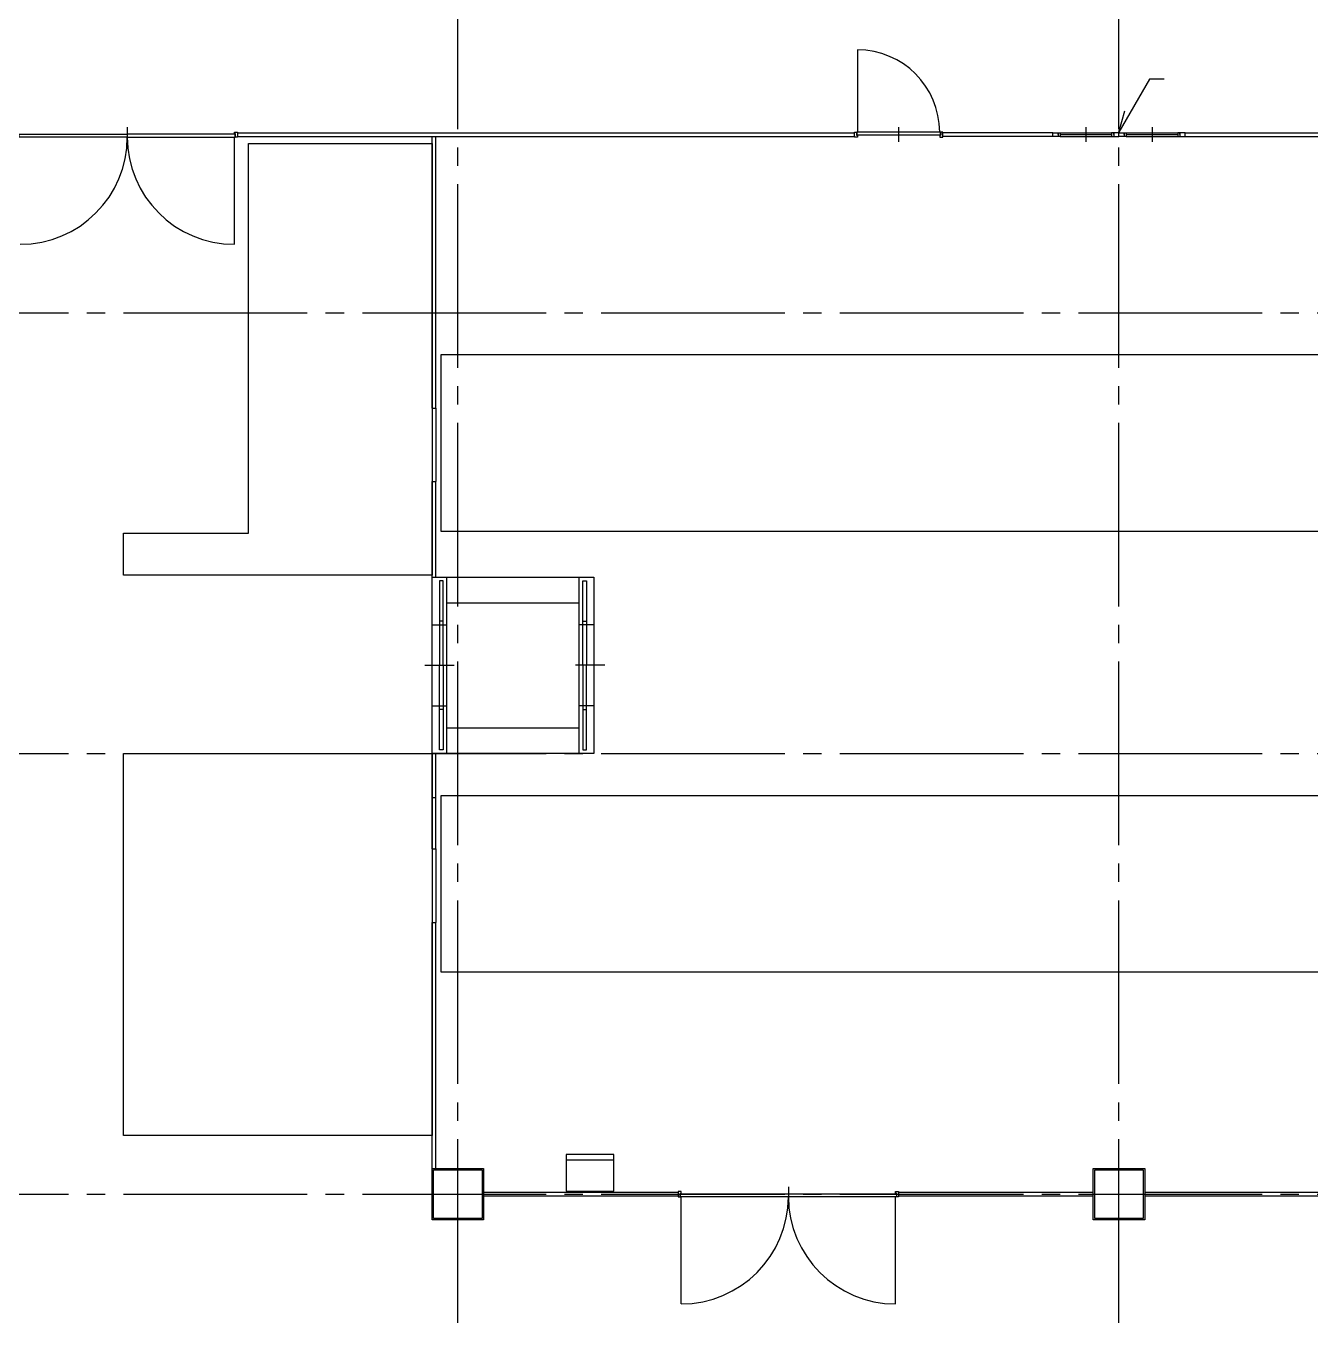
# Model space of a CAD drawing. Header units: millimetres. Extents: x -48783 to 30095, y 6477 to 24477.
# Drawn here: x 11112 to 12861, y 16762 to 18540 of the extents above; entities that cross this region are included whole.
import ezdxf

# ---------------------------------------------------------------- set-up
doc = ezdxf.new("R2010")
doc.units = ezdxf.units.MM
doc.header["$LTSCALE"] = 100
doc.linetypes.add('X-N-FAB-L20$0$COL-CEN-LIN', pattern=[3.25, 2.5, -0.25, 0.25, -0.25])
for name, color, linetype in [('0-XREF', 7, 'Continuous'), ('X-N-FAB-L20$0$08', 8, 'Continuous'), ('X-N-FAB-L20$0$200K新增範圍', 8, 'Continuous'), ('X-N-FAB-L20$0$BLOCK', 8, 'Continuous'), ('X-N-FAB-L20$0$CCL', 8, 'X-N-FAB-L20$0$COL-CEN-LIN'), ('X-N-FAB-L20$0$COL-S', 8, 'Continuous')]:
    doc.layers.add(name, color=color, linetype=linetype)

# ---------------------------------------------------------------- blocks, each defined once
blk = doc.blocks.new('X-N-FAB-L20$0$A$Cc7bb84f0')
at = {"layer": 'X-N-FAB-L20$0$COL-S'}
for points in [[(0, 70), (70, 70), (70, 0), (0, 0)], [(2, 68), (68, 68), (68, 2), (2, 2)]]:
    blk.add_lwpolyline(points, close=True, dxfattribs=at)
blk = doc.blocks.new('X-N-FAB-L20$0$A$C20c95bda')
at = {"layer": 'X-N-FAB-L20$0$CCL'}
for p, q in [((12720, 0), (12720, 9160)), ((13620, 0), (13620, 9160)), ((240, 7550), (28330, 7550)), ((240, 6950), (28330, 6950)), ((240, 6350), (28330, 6350))]:
    blk.add_line(p, q, dxfattribs=at)
at = {"layer": 'X-N-FAB-L20$0$200K新增範圍'}
for p in [(12685, 6315), (13585, 6315)]:
    blk.add_blockref('X-N-FAB-L20$0$A$Cc7bb84f0', p, dxfattribs=at)
blk = doc.blocks.new('X-N-FAB-L20$0$A$C1d07c4d4')
at = {"layer": 'X-N-FAB-L20$0$08'}
for p, q in [((12961.5, 7882.8), (12961.5, 7771)), ((11967.4, 7777.5), (11967.4, 7757.5)), ((12117.4, 7770), (12957.4, 7770)), ((13017.4, 7777.5), (13017.4, 7757.5)), ((13227.4, 7770), (13077.4, 7770)), ((13237.4, 7770), (13307.4, 7770)), ((13272.4, 7777.5), (13272.4, 7757.5)), ((13327.4, 7770), (13397.4, 7770)), ((13362.4, 7777.5), (13362.4, 7757.5)), ((13407.4, 7770), (14907.4, 7770)), ((12113.3, 7618.1), (12113.3, 7764)), ((12117.4, 7765), (12957.4, 7765)), ((12382.4, 7395), (12382.4, 7765)), ((12387.4, 7395), (12387.4, 7765)), ((13227.4, 7765), (13077.4, 7765)), ((13237.4, 7767.5), (13307.4, 7767.5)), ((13237.4, 7765), (13307.4, 7765)), ((13327.4, 7767.5), (13397.4, 7767.5)), ((13327.4, 7765), (13397.4, 7765)), ((13407.4, 7765), (14907.4, 7765)), ((12382.4, 7395), (12382.4, 7295)), ((12382.4, 7395), (12387.4, 7395)), ((12387.4, 7395), (12387.4, 7295)), ((12382.4, 7295), (12387.4, 7295)), ((12382.4, 7165), (12382.4, 7295)), ((12387.4, 7165), (12387.4, 7295)), ((12402.4, 6925), (12402.4, 7165)), ((12582.4, 6925), (12582.4, 7165)), ((12402.4, 7130), (12582.4, 7130)), ((12382.4, 7100), (12402.4, 7100)), ((12602.4, 7100), (12582.4, 7100)), ((12372.4, 7045), (12412.4, 7045)), ((12617.4, 7045), (12577.4, 7045)), ((12382.4, 6990), (12402.4, 6990)), ((12602.4, 6990), (12582.4, 6990)), ((12402.4, 6960), (12582.4, 6960)), ((12382.4, 6795), (12382.4, 6925)), ((12387.4, 6795), (12387.4, 6925)), ((12382.4, 6865), (12387.4, 6865)), ((12382.4, 6795), (12382.4, 6695)), ((12382.4, 6795), (12387.4, 6795)), ((12387.4, 6795), (12387.4, 6695)), ((12382.4, 6695), (12387.4, 6695)), ((12382.4, 6360), (12382.4, 6695)), ((12387.4, 6360), (12387.4, 6695)), ((12629.9, 6371.1), (12564.9, 6371.1)), ((12867.4, 6335), (12867.4, 6305)), ((12452.4, 6327.5), (12717.4, 6327.5)), ((12452.4, 6322.5), (12717.4, 6322.5)), ((12721.5, 6175.6), (12721.5, 6321.5)), ((13013.3, 6175.6), (13013.3, 6321.5)), ((13017.4, 6327.5), (13282.4, 6327.5)), ((13017.4, 6322.5), (13282.4, 6322.5)), ((13352.4, 6327.5), (14182.4, 6327.5)), ((13352.4, 6322.5), (14182.4, 6322.5))]:
    blk.add_line(p, q, dxfattribs=at)
for points in [[(13378.9, 7842.8), (13358.9, 7842.8), (13317.4, 7771), (13325.2, 7800)], [(13234.4, 7767.5), (13234.4, 7770), (13237.4, 7770), (13237.4, 7765), (13234.4, 7765), (13234.4, 7765.5)], [(13310.4, 7767.5), (13310.4, 7770), (13307.4, 7770), (13307.4, 7765), (13310.4, 7765), (13310.4, 7765.5)], [(13324.4, 7767.5), (13324.4, 7770), (13327.4, 7770), (13327.4, 7765), (13324.4, 7765), (13324.4, 7765.5)], [(13400.4, 7767.5), (13400.4, 7770), (13397.4, 7770), (13397.4, 7765), (13400.4, 7765), (13400.4, 7765.5)]]:
    blk.add_lwpolyline(points, dxfattribs=at)
for points in [[(12113.3, 7768.5), (12113.3, 7771), (12117.4, 7771), (12117.4, 7764), (12114.9, 7764), (12114.9, 7768.5)], [(12961.5, 7766.5), (12961.5, 7764), (12957.4, 7764), (12957.4, 7771), (12959.9, 7771), (12959.9, 7766.5)], [(13074.4, 7771), (12960.4, 7771), (12960.4, 7767), (13074.4, 7767)], [(13073.3, 7766.5), (13073.3, 7764), (13077.4, 7764), (13077.4, 7771), (13074.9, 7771), (13074.9, 7766.5)], [(13227.4, 7770), (13234.4, 7770), (13234.4, 7765), (13227.4, 7765)], [(13317.4, 7770), (13310.4, 7770), (13310.4, 7765), (13317.4, 7765)], [(13317.4, 7770), (13324.4, 7770), (13324.4, 7765), (13317.4, 7765)], [(13407.4, 7770), (13400.4, 7770), (13400.4, 7765), (13407.4, 7765)], [(11967.4, 7764), (11820.4, 7764), (11820.4, 7768), (11967.4, 7768)], [(12382.4, 7167.5), (11962.4, 7167.5), (11962.4, 7225), (12132.4, 7225), (12132.4, 7755.5), (12382.4, 7755.5), (12382.4, 7167.5)], [(11967.4, 7764), (12114.4, 7764), (12114.4, 7768), (11967.4, 7768)], [(13907.4, 7047.5), (14067.4, 7047.5), (14067.4, 7227.5), (15317.4, 7227.5), (15317.4, 7157.5), (15797.4, 7157.5), (15797.4, 7587.5), (15317.4, 7587.5), (15317.4, 7467.5), (13777.4, 7467.5), (13777.4, 7647.5), (13617.4, 7647.5), (13617.4, 7467.5), (12394.4, 7467.5), (12394.4, 7227.5), (13907.4, 7227.5)], [(12382.4, 7165), (12602.4, 7165), (12602.4, 6925), (12382.4, 6925), (12382.4, 7165), (12382.4, 7165)], [(12392.4, 7100), (12397.4, 7100), (12397.4, 7160), (12392.4, 7160)], [(12592.4, 7100), (12587.4, 7100), (12587.4, 7160), (12592.4, 7160)], [(12392.4, 7045), (12397.4, 7045), (12397.4, 7105), (12392.4, 7105)], [(12592.4, 7045), (12587.4, 7045), (12587.4, 7105), (12592.4, 7105)], [(12392.4, 7045), (12397.4, 7045), (12397.4, 6985), (12392.4, 6985)], [(13907.4, 6447.5), (14067.4, 6447.5), (14067.4, 6627.5), (15317.4, 6627.5), (15317.4, 6557.5), (15797.4, 6557.5), (15797.4, 6987.5), (15317.4, 6987.5), (15317.4, 6867.5), (13777.4, 6867.5), (13777.4, 7047.5), (13617.4, 7047.5), (13617.4, 6867.5), (12394.4, 6867.5), (12394.4, 6627.5), (13907.4, 6627.5)], [(12592.4, 7045), (12587.4, 7045), (12587.4, 6985), (12592.4, 6985)], [(12392.4, 6990), (12397.4, 6990), (12397.4, 6930), (12392.4, 6930)], [(12592.4, 6990), (12587.4, 6990), (12587.4, 6930), (12592.4, 6930)], [(12382.4, 6925), (12382.4, 6405), (11962.4, 6405), (11962.4, 6925)], [(12629.9, 6379.1), (12564.9, 6379.1), (12564.9, 6329.1), (12629.9, 6329.1)], [(12382.4, 6290), (12382.4, 6360), (12452.4, 6360), (12452.4, 6290)], [(12384.4, 6292), (12384.4, 6358), (12450.4, 6358), (12450.4, 6292)], [(13282.4, 6290), (13282.4, 6360), (13352.4, 6360), (13352.4, 6290)], [(13284.4, 6292), (13284.4, 6358), (13350.4, 6358), (13350.4, 6292)], [(12721.5, 6326), (12721.5, 6328.5), (12717.4, 6328.5), (12717.4, 6321.5), (12719.9, 6321.5), (12719.9, 6326)], [(13014.4, 6321.5), (12720.4, 6321.5), (12720.4, 6325.5), (13014.4, 6325.5)], [(13013.3, 6326), (13013.3, 6328.5), (13017.4, 6328.5), (13017.4, 6321.5), (13014.9, 6321.5), (13014.9, 6326)]]:
    blk.add_lwpolyline(points, close=True, dxfattribs=at)
for centre, radius, start, end in [((12961.5, 7771), 111.8, 0, 90), ((11821.5, 7764), 145.9, 270, 0), ((12113.3, 7764), 145.9, 180, 270), ((12721.5, 6321.5), 145.9, 270, 0), ((13013.3, 6321.5), 145.9, 180, 270)]:
    blk.add_arc(centre, radius, start, end, dxfattribs=at)
blk = doc.blocks.new('X-N-FAB-L20')
blk.add_blockref('X-N-FAB-L20$0$A$C1d07c4d4', (-717.4, 10625))
at = {"layer": 'X-N-FAB-L20$0$BLOCK'}
blk.add_blockref('X-N-FAB-L20$0$A$C20c95bda', (-1020, 10600), dxfattribs=at)

msp = doc.modelspace()

# ---------------------------------------------------------------- block references
at = {"layer": '0-XREF'}
msp.add_blockref('X-N-FAB-L20', (0, 0), dxfattribs=at)

doc.saveas('drawing.dxf')
